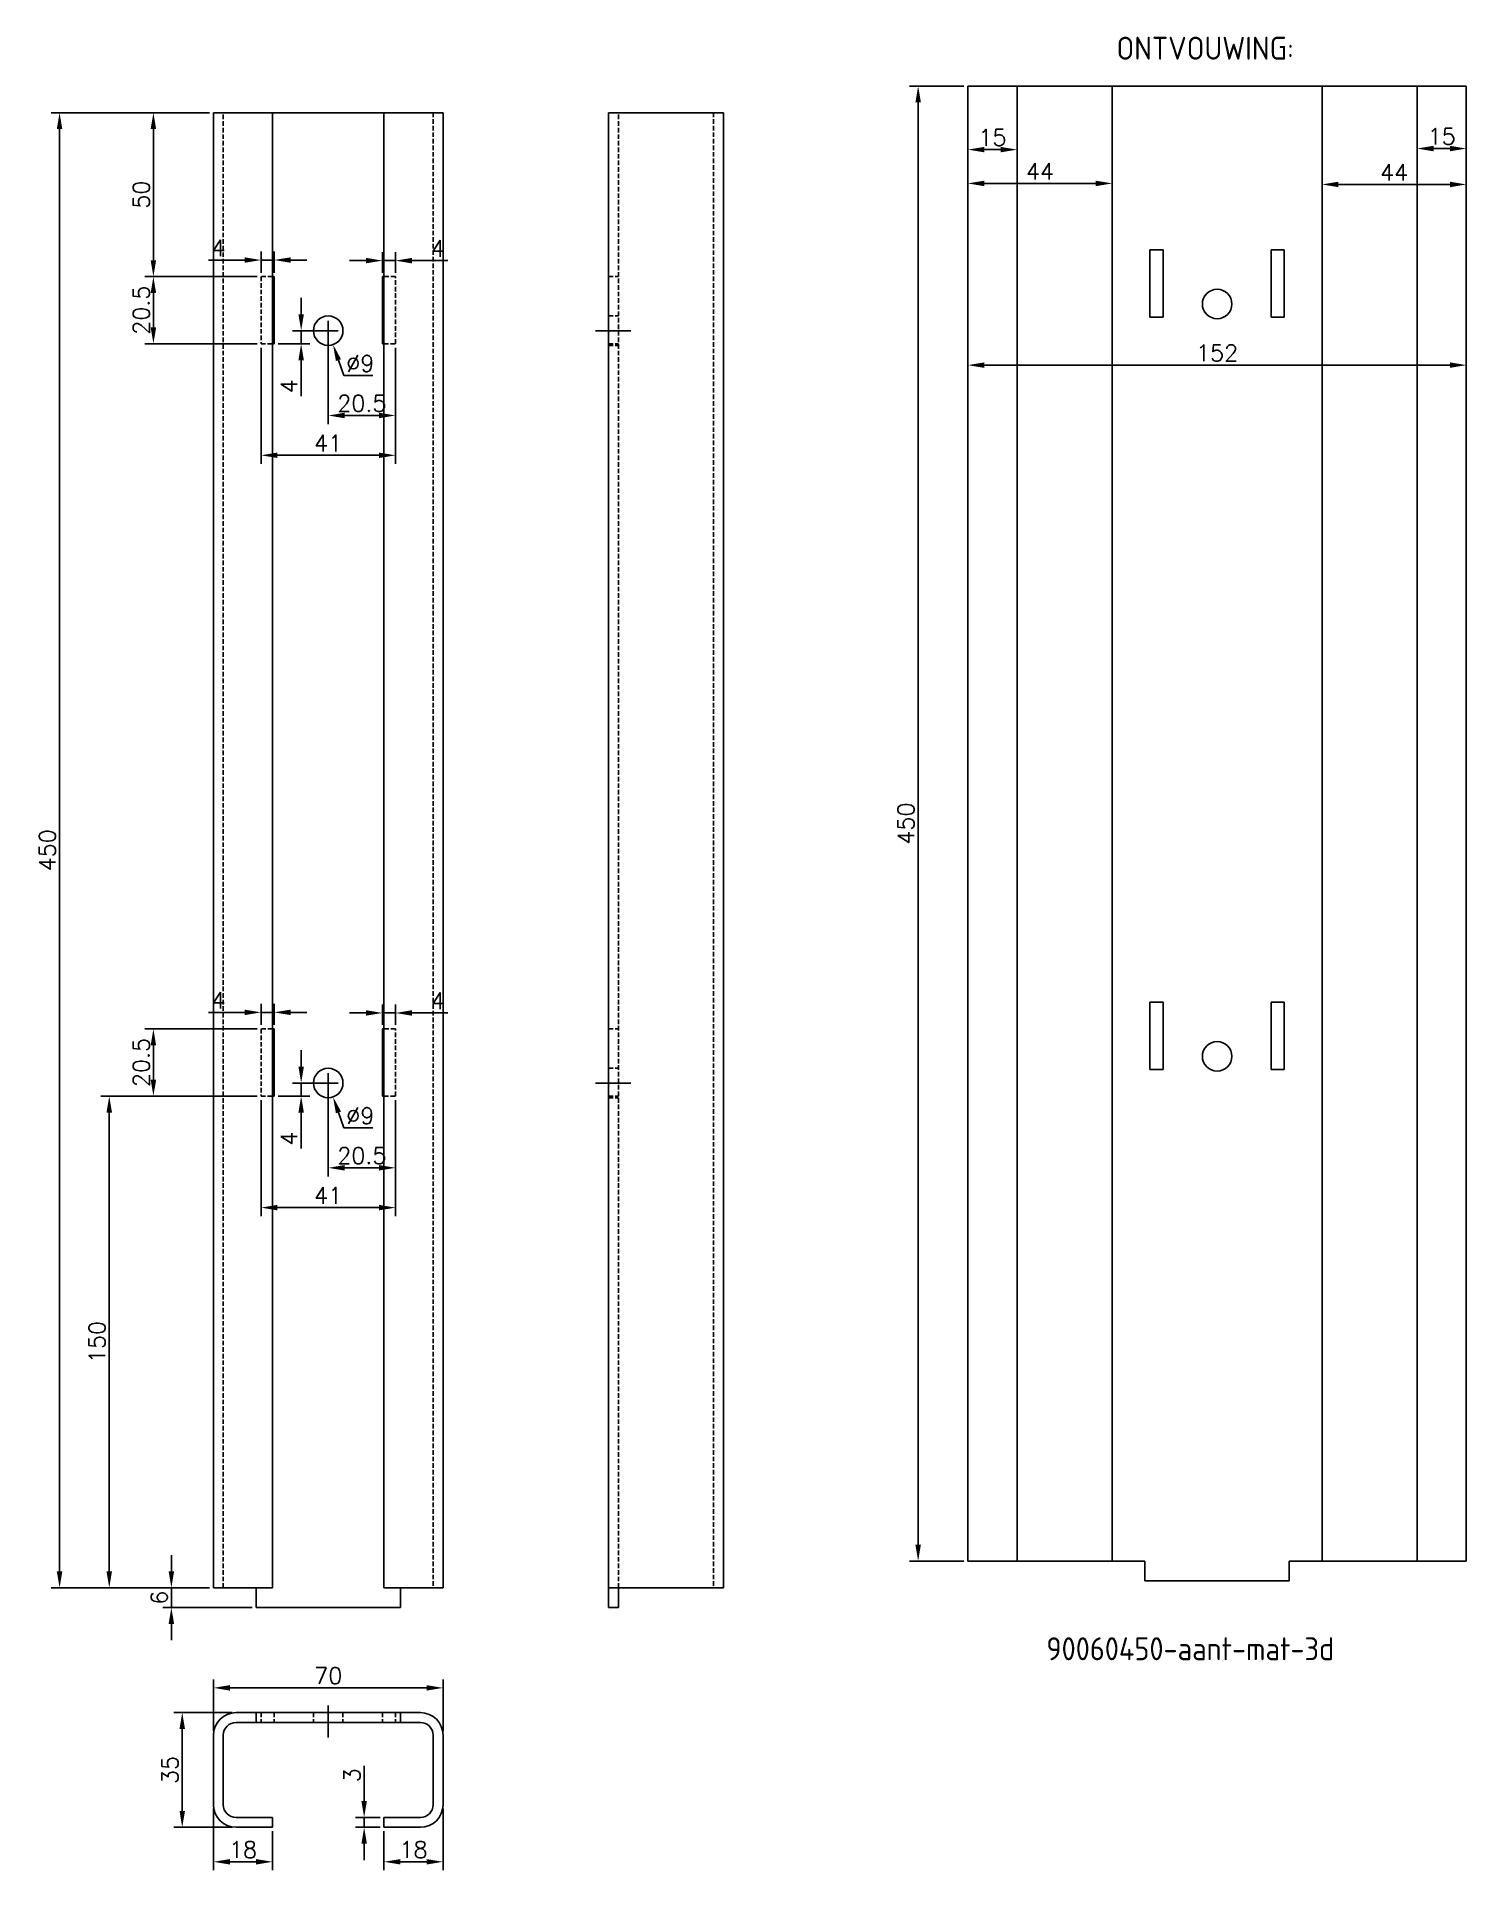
# Model space of a CAD drawing. Extents: x 3843 to 4279, y 414 to 974.
import ezdxf

# ---------------------------------------------------------------- set-up
doc = ezdxf.new("R2010")
doc.units = 0
doc.linetypes.add('Aslijn', pattern=[28.575, 19.05, -3.175, 3.175, -3.175])
doc.linetypes.add('Streeplijn', pattern=[10, 7, -3])
doc.layers.get('DEFPOINTS').update_dxf_attribs({"linetype": 'CONTINUOUS'})
for name, color, linetype in [('50VOL', 13, 'CONTINUOUS'), ('70VOL', 5, 'CONTINUOUS'), ('7A', 4, 'Aslijn'), ('AM_3', 6, 'Streeplijn'), ('BRANDLIJN', 93, 'CONTINUOUS')]:
    doc.layers.add(name, color=color, linetype=linetype)
doc.styles.add('ROMANS', font='romans.shx')
doc.styles.get("Standard").update_dxf_attribs({"font": 'isocp.shx'})
doc.dimstyles.new('1_OP_02$0', dxfattribs={"dimscale": 2, "dimtxt": 2.5, "dimasz": 2.5, "dimexe": 1.3, "dimexo": 0.6, "dimgap": 0.6, "dimtad": 1, "dimdec": 1, "dimdsep": 46, "dimtxsty": 'ROMANS', "dimcen": -1.5, "dimclrd": 150, "dimclre": 150, "dimclrt": 5, "dimadec": 0, "dimazin": 0, "dimtfac": 1, "dimtdec": 1, "dimtmove": 0, "dimatfit": 3, "dimfxl": 0, "dimtolj": 1, "dimtzin": 0, "dimarcsym": 0})
doc.dimstyles.new('1_OP_02$3', dxfattribs={"dimscale": 2, "dimtxt": 2.5, "dimasz": 2.5, "dimexe": 1.3, "dimexo": 0.6, "dimgap": 0.6, "dimtad": 1, "dimtoh": 1, "dimdec": 1, "dimdsep": 46, "dimtxsty": 'ROMANS', "dimcen": -1.5, "dimclrd": 150, "dimclre": 150, "dimclrt": 5, "dimadec": 0, "dimazin": 0, "dimtfac": 1, "dimtdec": 1, "dimtofl": 0, "dimtmove": 0, "dimatfit": 0, "dimfxl": 0, "dimtolj": 1, "dimtzin": 0, "dimarcsym": 0})

# ---------------------------------------------------------------- blocks, each defined once
blk = doc.blocks.new('*D0')
at = {"layer": '70VOL', "color": 150, "lineweight": -2}
for p, q in [((3897.3, 456.6), (3897.3, 472.44)), ((3967.3, 456.6), (3967.3, 472.44)), ((3902.3, 469.84), (3962.3, 469.84))]:
    blk.add_line(p, q, dxfattribs=at)
at = {"layer": '70VOL', "color": 150}
for points in [[(3902.3, 470.67), (3902.3, 469), (3897.3, 469.84)], [(3962.3, 470.67), (3962.3, 469), (3967.3, 469.84)]]:
    blk.add_solid(points, dxfattribs=at)
at = {"layer": 'DEFPOINTS', "color": 0}
for p in [(3967.3, 469.84), (3897.3, 455.4), (3967.3, 455.4)]:
    blk.add_point(p, dxfattribs=at)
at = {"layer": '70VOL', "color": 5, "insert": (3932.3, 473.54), "char_height": 5, "attachment_point": 5, "style": 'ROMANS'}
blk.add_mtext('\\A1;70', dxfattribs=at)
blk = doc.blocks.new('*D1')
at = {"layer": '70VOL', "color": 150, "lineweight": -2}
for p, q in [((3903, 462.3), (3885.17, 462.3)), ((3887.77, 457.3), (3887.77, 432.3)), ((3903, 427.3), (3885.17, 427.3))]:
    blk.add_line(p, q, dxfattribs=at)
at = {"layer": '70VOL', "color": 150}
for points in [[(3886.94, 457.3), (3888.61, 457.3), (3887.77, 462.3)], [(3886.94, 432.3), (3888.61, 432.3), (3887.77, 427.3)]]:
    blk.add_solid(points, dxfattribs=at)
at = {"layer": 'DEFPOINTS', "color": 0}
for p in [(3904.2, 462.3), (3887.77, 427.3), (3904.2, 427.3)]:
    blk.add_point(p, dxfattribs=at)
at = {"layer": '70VOL', "color": 5, "insert": (3884.07, 444.8), "char_height": 5, "attachment_point": 5, "rotation": 90, "style": 'ROMANS'}
blk.add_mtext('\\A1;35', dxfattribs=at)
blk = doc.blocks.new('*D2')
at = {"layer": '70VOL', "color": 150, "lineweight": -2}
for p, q in [((3897.3, 433), (3897.3, 414.18)), ((3915.3, 426.1), (3915.3, 414.18)), ((3902.3, 416.78), (3910.3, 416.78))]:
    blk.add_line(p, q, dxfattribs=at)
at = {"layer": '70VOL', "color": 150}
for points in [[(3902.3, 417.61), (3902.3, 415.95), (3897.3, 416.78)], [(3910.3, 417.61), (3910.3, 415.95), (3915.3, 416.78)]]:
    blk.add_solid(points, dxfattribs=at)
at = {"layer": 'DEFPOINTS', "color": 0}
for p in [(3897.3, 434.2), (3915.3, 427.3), (3915.3, 416.78)]:
    blk.add_point(p, dxfattribs=at)
at = {"layer": '70VOL', "color": 5, "insert": (3906.3, 420.48), "char_height": 5, "attachment_point": 5, "style": 'ROMANS'}
blk.add_mtext('\\A1;18', dxfattribs=at)
blk = doc.blocks.new('*D3')
at = {"layer": '70VOL', "color": 150, "lineweight": -2}
for p, q in [((3967.3, 433), (3967.3, 414.18)), ((3949.3, 426.1), (3949.3, 414.18)), ((3954.3, 416.78), (3962.3, 416.78))]:
    blk.add_line(p, q, dxfattribs=at)
at = {"layer": '70VOL', "color": 150}
for points in [[(3954.3, 417.61), (3954.3, 415.95), (3949.3, 416.78)], [(3962.3, 417.61), (3962.3, 415.95), (3967.3, 416.78)]]:
    blk.add_solid(points, dxfattribs=at)
at = {"layer": 'DEFPOINTS', "color": 0}
for p in [(3967.3, 434.2), (3949.3, 427.3), (3967.3, 416.78)]:
    blk.add_point(p, dxfattribs=at)
at = {"layer": '70VOL', "color": 5, "insert": (3958.3, 420.48), "char_height": 5, "attachment_point": 5, "style": 'ROMANS'}
blk.add_mtext('\\A1;18', dxfattribs=at)
blk = doc.blocks.new('*D4')
at = {"layer": '70VOL', "color": 150, "lineweight": -2}
for p, q in [((3943.25, 435.3), (3943.25, 446.03)), ((3948.1, 430.3), (3940.65, 430.3)), ((3948.1, 427.3), (3940.65, 427.3)), ((3943.25, 427.3), (3943.25, 430.3)), ((3943.25, 422.3), (3943.25, 417.3))]:
    blk.add_line(p, q, dxfattribs=at)
at = {"layer": '70VOL', "color": 150}
for points in [[(3942.42, 435.3), (3944.08, 435.3), (3943.25, 430.3)], [(3942.42, 422.3), (3944.08, 422.3), (3943.25, 427.3)]]:
    blk.add_solid(points, dxfattribs=at)
at = {"layer": 'DEFPOINTS', "color": 0}
for p in [(3943.25, 430.3), (3949.3, 430.3), (3949.3, 427.3)]:
    blk.add_point(p, dxfattribs=at)
at = {"layer": '70VOL', "color": 5, "insert": (3939.55, 443.16), "char_height": 5, "attachment_point": 5, "rotation": 90, "style": 'ROMANS'}
blk.add_mtext('\\A1;3', dxfattribs=at)
blk = doc.blocks.new('*D5')
at = {"layer": '70VOL', "color": 150, "lineweight": -2}
for p, q in [((3929.3, 883.85), (3935.3, 883.85)), ((3932.3, 880.85), (3932.3, 886.85)), ((3935.42, 874.88), (3937.05, 870.15)), ((3937.05, 870.15), (3945.87, 870.15))]:
    blk.add_line(p, q, dxfattribs=at)
at = {"layer": '70VOL', "color": 150}
blk.add_solid([(3936.2, 875.15), (3934.63, 874.6), (3933.78, 879.6)], dxfattribs=at)
at = {"layer": 'DEFPOINTS', "color": 0}
for p in [(3930.83, 888.1), (3933.78, 879.6)]:
    blk.add_point(p, dxfattribs=at)
at = {"layer": '70VOL', "color": 5, "insert": (3942.06, 873.85), "char_height": 5, "attachment_point": 5, "style": 'ROMANS'}
blk.add_mtext('\\A1;∅9', dxfattribs=at)
blk = doc.blocks.new('*D6')
at = {"layer": '70VOL', "color": 150, "lineweight": -2}
for p, q in [((3932.3, 882.65), (3932.3, 855.38)), ((3952.8, 878.65), (3952.8, 855.38)), ((3937.3, 857.98), (3947.8, 857.98))]:
    blk.add_line(p, q, dxfattribs=at)
at = {"layer": '70VOL', "color": 150}
for points in [[(3937.3, 858.82), (3937.3, 857.15), (3932.3, 857.98)], [(3947.8, 858.82), (3947.8, 857.15), (3952.8, 857.98)]]:
    blk.add_solid(points, dxfattribs=at)
at = {"layer": 'DEFPOINTS', "color": 0}
for p in [(3932.3, 883.85), (3952.8, 879.85), (3952.8, 857.98)]:
    blk.add_point(p, dxfattribs=at)
at = {"layer": '70VOL', "color": 5, "insert": (3942.55, 861.68), "char_height": 5, "attachment_point": 5, "style": 'ROMANS'}
blk.add_mtext('\\A1;20.5', dxfattribs=at)
blk = doc.blocks.new('*D7')
at = {"layer": '70VOL', "color": 150, "lineweight": -2}
for p, q in [((3911.8, 878.65), (3911.8, 843.24)), ((3952.8, 878.65), (3952.8, 843.24)), ((3947.8, 845.84), (3916.8, 845.84))]:
    blk.add_line(p, q, dxfattribs=at)
at = {"layer": '70VOL', "color": 150}
for points in [[(3916.8, 846.68), (3916.8, 845.01), (3911.8, 845.84)], [(3947.8, 846.68), (3947.8, 845.01), (3952.8, 845.84)]]:
    blk.add_solid(points, dxfattribs=at)
at = {"layer": 'DEFPOINTS', "color": 0}
for p in [(3911.8, 879.85), (3952.8, 879.85), (3911.8, 845.84)]:
    blk.add_point(p, dxfattribs=at)
at = {"layer": '70VOL', "color": 5, "insert": (3932.3, 849.54), "char_height": 5, "attachment_point": 5, "style": 'ROMANS'}
blk.add_mtext('\\A1;41', dxfattribs=at)
blk = doc.blocks.new('*D8')
at = {"layer": '70VOL', "color": 150, "lineweight": -2}
for p, q in [((3911.8, 901.55), (3911.8, 908)), ((3915.8, 901.55), (3915.8, 908)), ((3906.8, 905.4), (3895.83, 905.4)), ((3915.8, 905.4), (3911.8, 905.4)), ((3920.8, 905.4), (3925.8, 905.4))]:
    blk.add_line(p, q, dxfattribs=at)
at = {"layer": '70VOL', "color": 150}
for points in [[(3906.8, 906.23), (3906.8, 904.57), (3911.8, 905.4)], [(3920.8, 906.23), (3920.8, 904.57), (3915.8, 905.4)]]:
    blk.add_solid(points, dxfattribs=at)
at = {"layer": 'DEFPOINTS', "color": 0}
for p in [(3911.8, 905.4), (3911.8, 900.35), (3915.8, 900.35)]:
    blk.add_point(p, dxfattribs=at)
at = {"layer": '70VOL', "color": 5, "insert": (3898.82, 909.1), "char_height": 5, "attachment_point": 5, "style": 'ROMANS'}
blk.add_mtext('\\A1;4', dxfattribs=at)
blk = doc.blocks.new('*D9')
at = {"layer": '70VOL', "color": 150, "lineweight": -2}
for p, q in [((3948.8, 901.55), (3948.8, 907.82)), ((3952.8, 901.55), (3952.8, 907.82)), ((3943.8, 905.22), (3938.8, 905.22)), ((3948.8, 905.22), (3952.8, 905.22)), ((3957.8, 905.22), (3968.78, 905.22))]:
    blk.add_line(p, q, dxfattribs=at)
at = {"layer": '70VOL', "color": 150}
for points in [[(3943.8, 906.06), (3943.8, 904.39), (3948.8, 905.22)], [(3957.8, 906.06), (3957.8, 904.39), (3952.8, 905.22)]]:
    blk.add_solid(points, dxfattribs=at)
at = {"layer": 'DEFPOINTS', "color": 0}
for p in [(3952.8, 905.22), (3948.8, 900.35), (3952.8, 900.35)]:
    blk.add_point(p, dxfattribs=at)
at = {"layer": '70VOL', "color": 5, "insert": (3965.79, 908.92), "char_height": 5, "attachment_point": 5, "style": 'ROMANS'}
blk.add_mtext('\\A1;4', dxfattribs=at)
blk = doc.blocks.new('*D10')
at = {"layer": '70VOL', "color": 150, "lineweight": -2}
for p, q in [((3910.6, 900.35), (3876.37, 900.35)), ((3878.97, 884.85), (3878.97, 895.35)), ((3910.6, 879.85), (3876.37, 879.85))]:
    blk.add_line(p, q, dxfattribs=at)
at = {"layer": '70VOL', "color": 150}
for points in [[(3878.14, 895.35), (3879.81, 895.35), (3878.97, 900.35)], [(3878.14, 884.85), (3879.81, 884.85), (3878.97, 879.85)]]:
    blk.add_solid(points, dxfattribs=at)
at = {"layer": 'DEFPOINTS', "color": 0}
for p in [(3878.97, 900.35), (3911.8, 900.35), (3911.8, 879.85)]:
    blk.add_point(p, dxfattribs=at)
at = {"layer": '70VOL', "color": 5, "insert": (3875.27, 890.1), "char_height": 5, "attachment_point": 5, "rotation": 90, "style": 'ROMANS'}
blk.add_mtext('\\A1;20.5', dxfattribs=at)
blk = doc.blocks.new('*D11')
at = {"layer": '70VOL', "color": 150, "lineweight": -2}
for p, q in [((3924.04, 888.85), (3924.04, 893.85)), ((3931.1, 883.85), (3921.44, 883.85)), ((3924.04, 883.85), (3924.04, 879.85)), ((3917, 879.85), (3926.64, 879.85)), ((3924.04, 874.85), (3924.04, 863.88))]:
    blk.add_line(p, q, dxfattribs=at)
at = {"layer": '70VOL', "color": 150}
for points in [[(3923.21, 888.85), (3924.87, 888.85), (3924.04, 883.85)], [(3923.21, 874.85), (3924.87, 874.85), (3924.04, 879.85)]]:
    blk.add_solid(points, dxfattribs=at)
at = {"layer": 'DEFPOINTS', "color": 0}
for p in [(3932.3, 883.85), (3915.8, 879.85), (3924.04, 879.85)]:
    blk.add_point(p, dxfattribs=at)
at = {"layer": '70VOL', "color": 5, "insert": (3920.34, 866.87), "char_height": 5, "attachment_point": 5, "rotation": 90, "style": 'ROMANS'}
blk.add_mtext('\\A1;4', dxfattribs=at)
blk = doc.blocks.new('*D12')
at = {"layer": '70VOL', "color": 150, "lineweight": -2}
for p, q in [((3932.3, 651.35), (3932.3, 657.35)), ((3929.3, 654.35), (3935.3, 654.35)), ((3935.42, 645.38), (3937.05, 640.65)), ((3937.05, 640.65), (3945.87, 640.65))]:
    blk.add_line(p, q, dxfattribs=at)
at = {"layer": '70VOL', "color": 150}
blk.add_solid([(3936.2, 645.65), (3934.63, 645.1), (3933.78, 650.1)], dxfattribs=at)
at = {"layer": 'DEFPOINTS', "color": 0}
for p in [(3930.83, 658.6), (3933.78, 650.1)]:
    blk.add_point(p, dxfattribs=at)
at = {"layer": '70VOL', "color": 5, "insert": (3942.06, 644.35), "char_height": 5, "attachment_point": 5, "style": 'ROMANS'}
blk.add_mtext('\\A1;∅9', dxfattribs=at)
blk = doc.blocks.new('*D13')
at = {"layer": '70VOL', "color": 150, "lineweight": -2}
for p, q in [((3932.3, 653.15), (3932.3, 625.88)), ((3952.8, 649.15), (3952.8, 625.88)), ((3937.3, 628.48), (3947.8, 628.48))]:
    blk.add_line(p, q, dxfattribs=at)
at = {"layer": '70VOL', "color": 150}
for points in [[(3937.3, 629.32), (3937.3, 627.65), (3932.3, 628.48)], [(3947.8, 629.32), (3947.8, 627.65), (3952.8, 628.48)]]:
    blk.add_solid(points, dxfattribs=at)
at = {"layer": 'DEFPOINTS', "color": 0}
for p in [(3932.3, 654.35), (3952.8, 650.35), (3952.8, 628.48)]:
    blk.add_point(p, dxfattribs=at)
at = {"layer": '70VOL', "color": 5, "insert": (3942.55, 632.18), "char_height": 5, "attachment_point": 5, "style": 'ROMANS'}
blk.add_mtext('\\A1;20.5', dxfattribs=at)
blk = doc.blocks.new('*D14')
at = {"layer": '70VOL', "color": 150, "lineweight": -2}
for p, q in [((3911.8, 649.15), (3911.8, 613.74)), ((3952.8, 649.15), (3952.8, 613.74)), ((3947.8, 616.34), (3916.8, 616.34))]:
    blk.add_line(p, q, dxfattribs=at)
at = {"layer": '70VOL', "color": 150}
for points in [[(3916.8, 617.18), (3916.8, 615.51), (3911.8, 616.34)], [(3947.8, 617.18), (3947.8, 615.51), (3952.8, 616.34)]]:
    blk.add_solid(points, dxfattribs=at)
at = {"layer": 'DEFPOINTS', "color": 0}
for p in [(3911.8, 650.35), (3952.8, 650.35), (3911.8, 616.34)]:
    blk.add_point(p, dxfattribs=at)
at = {"layer": '70VOL', "color": 5, "insert": (3932.3, 620.04), "char_height": 5, "attachment_point": 5, "style": 'ROMANS'}
blk.add_mtext('\\A1;41', dxfattribs=at)
blk = doc.blocks.new('*D15')
at = {"layer": '70VOL', "color": 150, "lineweight": -2}
for p, q in [((3911.8, 672.05), (3911.8, 678.5)), ((3915.8, 672.05), (3915.8, 678.5)), ((3906.8, 675.9), (3895.83, 675.9)), ((3915.8, 675.9), (3911.8, 675.9)), ((3920.8, 675.9), (3925.8, 675.9))]:
    blk.add_line(p, q, dxfattribs=at)
at = {"layer": '70VOL', "color": 150}
for points in [[(3906.8, 676.73), (3906.8, 675.07), (3911.8, 675.9)], [(3920.8, 676.73), (3920.8, 675.07), (3915.8, 675.9)]]:
    blk.add_solid(points, dxfattribs=at)
at = {"layer": 'DEFPOINTS', "color": 0}
for p in [(3911.8, 675.9), (3911.8, 670.85), (3915.8, 670.85)]:
    blk.add_point(p, dxfattribs=at)
at = {"layer": '70VOL', "color": 5, "insert": (3898.82, 679.6), "char_height": 5, "attachment_point": 5, "style": 'ROMANS'}
blk.add_mtext('\\A1;4', dxfattribs=at)
blk = doc.blocks.new('*D16')
at = {"layer": '70VOL', "color": 150, "lineweight": -2}
for p, q in [((3948.8, 672.05), (3948.8, 678.32)), ((3952.8, 672.05), (3952.8, 678.32)), ((3943.8, 675.72), (3938.8, 675.72)), ((3948.8, 675.72), (3952.8, 675.72)), ((3957.8, 675.72), (3968.78, 675.72))]:
    blk.add_line(p, q, dxfattribs=at)
at = {"layer": '70VOL', "color": 150}
for points in [[(3943.8, 676.56), (3943.8, 674.89), (3948.8, 675.72)], [(3957.8, 676.56), (3957.8, 674.89), (3952.8, 675.72)]]:
    blk.add_solid(points, dxfattribs=at)
at = {"layer": 'DEFPOINTS', "color": 0}
for p in [(3952.8, 675.72), (3948.8, 670.85), (3952.8, 670.85)]:
    blk.add_point(p, dxfattribs=at)
at = {"layer": '70VOL', "color": 5, "insert": (3965.79, 679.42), "char_height": 5, "attachment_point": 5, "style": 'ROMANS'}
blk.add_mtext('\\A1;4', dxfattribs=at)
blk = doc.blocks.new('*D17')
at = {"layer": '70VOL', "color": 150, "lineweight": -2}
for p, q in [((3910.6, 670.85), (3876.37, 670.85)), ((3878.97, 655.35), (3878.97, 665.85)), ((3910.6, 650.35), (3876.37, 650.35))]:
    blk.add_line(p, q, dxfattribs=at)
at = {"layer": '70VOL', "color": 150}
for points in [[(3878.14, 665.85), (3879.81, 665.85), (3878.97, 670.85)], [(3878.14, 655.35), (3879.81, 655.35), (3878.97, 650.35)]]:
    blk.add_solid(points, dxfattribs=at)
at = {"layer": 'DEFPOINTS', "color": 0}
for p in [(3878.97, 670.85), (3911.8, 670.85), (3911.8, 650.35)]:
    blk.add_point(p, dxfattribs=at)
at = {"layer": '70VOL', "color": 5, "insert": (3875.27, 660.6), "char_height": 5, "attachment_point": 5, "rotation": 90, "style": 'ROMANS'}
blk.add_mtext('\\A1;20.5', dxfattribs=at)
blk = doc.blocks.new('*D18')
at = {"layer": '70VOL', "color": 150, "lineweight": -2}
for p, q in [((3924.04, 659.35), (3924.04, 664.35)), ((3917, 650.35), (3926.64, 650.35)), ((3931.1, 654.35), (3921.44, 654.35)), ((3924.04, 654.35), (3924.04, 650.35)), ((3924.04, 645.35), (3924.04, 634.38))]:
    blk.add_line(p, q, dxfattribs=at)
at = {"layer": '70VOL', "color": 150}
for points in [[(3923.21, 659.35), (3924.87, 659.35), (3924.04, 654.35)], [(3923.21, 645.35), (3924.87, 645.35), (3924.04, 650.35)]]:
    blk.add_solid(points, dxfattribs=at)
at = {"layer": 'DEFPOINTS', "color": 0}
for p in [(3915.8, 650.35), (3924.04, 650.35), (3932.3, 654.35)]:
    blk.add_point(p, dxfattribs=at)
at = {"layer": '70VOL', "color": 5, "insert": (3920.34, 637.37), "char_height": 5, "attachment_point": 5, "rotation": 90, "style": 'ROMANS'}
blk.add_mtext('\\A1;4', dxfattribs=at)
blk = doc.blocks.new('*D19')
at = {"layer": '70VOL', "color": 150, "lineweight": -2}
for p, q in [((3884.45, 505.35), (3884.45, 510.35)), ((3896.1, 500.35), (3881.85, 500.35)), ((3884.45, 500.35), (3884.45, 494.35)), ((3909.1, 494.35), (3881.85, 494.35)), ((3884.45, 489.35), (3884.45, 484.35))]:
    blk.add_line(p, q, dxfattribs=at)
at = {"layer": '70VOL', "color": 150}
for points in [[(3883.62, 505.35), (3885.28, 505.35), (3884.45, 500.35)], [(3883.62, 489.35), (3885.28, 489.35), (3884.45, 494.35)]]:
    blk.add_solid(points, dxfattribs=at)
at = {"layer": 'DEFPOINTS', "color": 0}
for p in [(3897.3, 500.35), (3884.45, 494.35), (3910.3, 494.35)]:
    blk.add_point(p, dxfattribs=at)
at = {"layer": '70VOL', "color": 5, "insert": (3880.75, 497.35), "char_height": 5, "attachment_point": 5, "rotation": 90, "style": 'ROMANS'}
blk.add_mtext('\\A1;6', dxfattribs=at)
blk = doc.blocks.new('*D20')
at = {"layer": '70VOL', "color": 150, "lineweight": -2}
for p, q in [((3896.1, 950.35), (3847.76, 950.35)), ((3850.36, 505.35), (3850.36, 945.35)), ((3896.1, 500.35), (3847.76, 500.35))]:
    blk.add_line(p, q, dxfattribs=at)
at = {"layer": '70VOL', "color": 150}
for points in [[(3849.52, 945.35), (3851.19, 945.35), (3850.36, 950.35)], [(3849.52, 505.35), (3851.19, 505.35), (3850.36, 500.35)]]:
    blk.add_solid(points, dxfattribs=at)
at = {"layer": 'DEFPOINTS', "color": 0}
for p in [(3850.36, 950.35), (3897.3, 950.35), (3897.3, 500.35)]:
    blk.add_point(p, dxfattribs=at)
at = {"layer": '70VOL', "color": 5, "insert": (3846.66, 725.35), "char_height": 5, "attachment_point": 5, "rotation": 90, "style": 'ROMANS'}
blk.add_mtext('\\A1;450', dxfattribs=at)
blk = doc.blocks.new('*D21')
at = {"layer": '70VOL', "color": 150, "lineweight": -2}
for p, q in [((3910.6, 650.35), (3862.91, 650.35)), ((3865.51, 505.35), (3865.51, 645.35)), ((3896.1, 500.35), (3862.91, 500.35))]:
    blk.add_line(p, q, dxfattribs=at)
at = {"layer": '70VOL', "color": 150}
for points in [[(3864.68, 645.35), (3866.35, 645.35), (3865.51, 650.35)], [(3864.68, 505.35), (3866.35, 505.35), (3865.51, 500.35)]]:
    blk.add_solid(points, dxfattribs=at)
at = {"layer": 'DEFPOINTS', "color": 0}
for p in [(3865.51, 650.35), (3911.8, 650.35), (3897.3, 500.35)]:
    blk.add_point(p, dxfattribs=at)
at = {"layer": '70VOL', "color": 5, "insert": (3861.81, 575.35), "char_height": 5, "attachment_point": 5, "rotation": 90, "style": 'ROMANS'}
blk.add_mtext('\\A1;150', dxfattribs=at)
blk = doc.blocks.new('*D22')
at = {"layer": '70VOL', "color": 150, "lineweight": -2}
for p, q in [((3896.1, 950.35), (3876.37, 950.35)), ((3878.97, 905.35), (3878.97, 945.35)), ((3910.6, 900.35), (3876.37, 900.35))]:
    blk.add_line(p, q, dxfattribs=at)
at = {"layer": '70VOL', "color": 150}
for points in [[(3878.14, 945.35), (3879.81, 945.35), (3878.97, 950.35)], [(3878.14, 905.35), (3879.81, 905.35), (3878.97, 900.35)]]:
    blk.add_solid(points, dxfattribs=at)
at = {"layer": 'DEFPOINTS', "color": 0}
for p in [(3878.97, 950.35), (3897.3, 950.35), (3911.8, 900.35)]:
    blk.add_point(p, dxfattribs=at)
at = {"layer": '70VOL', "color": 5, "insert": (3875.27, 925.35), "char_height": 5, "attachment_point": 5, "rotation": 90, "style": 'ROMANS'}
blk.add_mtext('\\A1;50', dxfattribs=at)
blk = doc.blocks.new('*D23')
at = {"layer": '70VOL', "color": 150, "lineweight": -2}
for p, q in [((4127.38, 957.29), (4127.38, 936.49)), ((4142.38, 957.29), (4142.38, 936.49)), ((4132.38, 939.09), (4137.38, 939.09))]:
    blk.add_line(p, q, dxfattribs=at)
at = {"layer": '70VOL', "color": 150}
for points in [[(4132.38, 939.92), (4132.38, 938.26), (4127.38, 939.09)], [(4137.38, 939.92), (4137.38, 938.26), (4142.38, 939.09)]]:
    blk.add_solid(points, dxfattribs=at)
at = {"layer": 'DEFPOINTS', "color": 0}
for p in [(4127.38, 958.49), (4142.38, 958.49), (4142.38, 939.09)]:
    blk.add_point(p, dxfattribs=at)
at = {"layer": '70VOL', "color": 5, "insert": (4134.88, 942.79), "char_height": 5, "attachment_point": 5, "style": 'ROMANS'}
blk.add_mtext('\\A1;15', dxfattribs=at)
blk = doc.blocks.new('*D24')
at = {"layer": '70VOL', "color": 150, "lineweight": -2}
for p, q in [((4127.38, 957.29), (4127.38, 926.18)), ((4171.39, 957.29), (4171.39, 926.18)), ((4132.38, 928.78), (4166.39, 928.78))]:
    blk.add_line(p, q, dxfattribs=at)
at = {"layer": '70VOL', "color": 150}
for points in [[(4132.38, 929.61), (4132.38, 927.94), (4127.38, 928.78)], [(4166.39, 929.61), (4166.39, 927.94), (4171.39, 928.78)]]:
    blk.add_solid(points, dxfattribs=at)
at = {"layer": 'DEFPOINTS', "color": 0}
for p in [(4127.38, 958.49), (4171.39, 958.49), (4171.39, 928.78)]:
    blk.add_point(p, dxfattribs=at)
at = {"layer": '70VOL', "color": 5, "insert": (4149.38, 932.48), "char_height": 5, "attachment_point": 5, "style": 'ROMANS'}
blk.add_mtext('\\A1;44', dxfattribs=at)
blk = doc.blocks.new('*D25')
at = {"layer": '70VOL', "color": 150, "lineweight": -2}
for p, q in [((4264.39, 957.29), (4264.39, 936.81)), ((4279.4, 957.29), (4279.4, 936.81)), ((4274.4, 939.41), (4269.39, 939.41))]:
    blk.add_line(p, q, dxfattribs=at)
at = {"layer": '70VOL', "color": 150}
for points in [[(4269.39, 940.25), (4269.39, 938.58), (4264.39, 939.41)], [(4274.4, 940.25), (4274.4, 938.58), (4279.4, 939.41)]]:
    blk.add_solid(points, dxfattribs=at)
at = {"layer": 'DEFPOINTS', "color": 0}
for p in [(4264.39, 958.49), (4279.4, 958.49), (4264.39, 939.41)]:
    blk.add_point(p, dxfattribs=at)
at = {"layer": '70VOL', "color": 5, "insert": (4271.9, 943.11), "char_height": 5, "attachment_point": 5, "style": 'ROMANS'}
blk.add_mtext('\\A1;15', dxfattribs=at)
blk = doc.blocks.new('*D26')
at = {"layer": '70VOL', "color": 150, "lineweight": -2}
for p, q in [((4235.39, 957.29), (4235.39, 925.86)), ((4279.4, 957.29), (4279.4, 925.86)), ((4274.4, 928.46), (4240.39, 928.46))]:
    blk.add_line(p, q, dxfattribs=at)
at = {"layer": '70VOL', "color": 150}
for points in [[(4240.39, 929.29), (4240.39, 927.62), (4235.39, 928.46)], [(4274.4, 929.29), (4274.4, 927.62), (4279.4, 928.46)]]:
    blk.add_solid(points, dxfattribs=at)
at = {"layer": 'DEFPOINTS', "color": 0}
for p in [(4235.39, 958.49), (4279.4, 958.49), (4235.39, 928.46)]:
    blk.add_point(p, dxfattribs=at)
at = {"layer": '70VOL', "color": 5, "insert": (4257.39, 932.16), "char_height": 5, "attachment_point": 5, "style": 'ROMANS'}
blk.add_mtext('\\A1;44', dxfattribs=at)
blk = doc.blocks.new('*D27')
at = {"layer": '70VOL', "color": 150, "lineweight": -2}
for p, q in [((4127.38, 957.29), (4127.38, 870.75)), ((4279.4, 957.29), (4279.4, 870.75)), ((4274.4, 873.35), (4132.38, 873.35))]:
    blk.add_line(p, q, dxfattribs=at)
at = {"layer": '70VOL', "color": 150}
for points in [[(4132.38, 874.18), (4132.38, 872.51), (4127.38, 873.35)], [(4274.4, 874.18), (4274.4, 872.51), (4279.4, 873.35)]]:
    blk.add_solid(points, dxfattribs=at)
at = {"layer": 'DEFPOINTS', "color": 0}
for p in [(4127.38, 958.49), (4279.4, 958.49), (4127.38, 873.35)]:
    blk.add_point(p, dxfattribs=at)
at = {"layer": '70VOL', "color": 5, "insert": (4203.39, 877.05), "char_height": 5, "attachment_point": 5, "style": 'ROMANS'}
blk.add_mtext('\\A1;152', dxfattribs=at)
blk = doc.blocks.new('*D28')
at = {"layer": '70VOL', "color": 150, "lineweight": -2}
for p, q in [((4126.18, 958.49), (4109.61, 958.49)), ((4112.21, 953.49), (4112.21, 513.49)), ((4126.18, 508.49), (4109.61, 508.49))]:
    blk.add_line(p, q, dxfattribs=at)
at = {"layer": '70VOL', "color": 150}
for points in [[(4111.38, 953.49), (4113.05, 953.49), (4112.21, 958.49)], [(4111.38, 513.49), (4113.05, 513.49), (4112.21, 508.49)]]:
    blk.add_solid(points, dxfattribs=at)
at = {"layer": 'DEFPOINTS', "color": 0}
for p in [(4127.38, 958.49), (4112.21, 508.49), (4127.38, 508.49)]:
    blk.add_point(p, dxfattribs=at)
at = {"layer": '70VOL', "color": 5, "insert": (4108.51, 733.49), "char_height": 5, "attachment_point": 5, "rotation": 90, "style": 'ROMANS'}
blk.add_mtext('\\A1;450', dxfattribs=at)

msp = doc.modelspace()

# ---------------------------------------------------------------- linework, layer by layer
at = {"layer": '50VOL', "ltscale": 0.2}
for p, q in [((4127.38, 508.49), (4127.38, 958.49)), ((4127.38, 958.49), (4279.4, 958.49)), ((4127.38, 958.49), (4279.4, 958.49)), ((4142.38, 508.49), (4142.38, 958.49)), ((4171.39, 508.49), (4171.39, 958.49)), ((4235.39, 958.49), (4235.39, 508.49)), ((4264.39, 958.49), (4264.39, 508.49)), ((4279.4, 958.49), (4279.4, 508.49)), ((3897.3, 950.35), (3897.3, 500.35)), ((3900.31, 950.35), (3897.3, 950.35)), ((3915.3, 950.35), (3900.31, 950.35)), ((3949.3, 950.35), (3915.3, 950.35)), ((3915.3, 500.35), (3915.3, 950.35)), ((3964.3, 950.35), (3949.3, 950.35)), ((3949.3, 950.35), (3949.3, 500.35)), ((3964.3, 950.35), (3967.3, 950.35)), ((3967.3, 500.35), (3967.3, 950.35)), ((4017.82, 950.35), (4017.82, 500.35)), ((4020.82, 950.35), (4017.82, 950.35)), ((4049.82, 950.35), (4020.82, 950.35)), ((4052.82, 950.35), (4049.82, 950.35)), ((4052.82, 500.35), (4052.82, 950.35)), ((4186.89, 908.52), (4182.89, 908.52)), ((4182.89, 908.52), (4182.89, 887.99)), ((4186.89, 887.99), (4186.89, 908.52)), ((4223.89, 908.49), (4219.89, 908.49)), ((4219.89, 908.49), (4219.89, 887.99)), ((4223.89, 887.99), (4223.89, 908.49)), ((3915.8, 900.35), (3915.3, 900.35)), ((3915.8, 879.85), (3915.8, 900.35)), ((3948.8, 900.38), (3948.8, 879.85)), ((3949.3, 900.38), (3948.8, 900.38)), ((4182.89, 887.99), (4186.89, 887.99)), ((4219.89, 887.99), (4223.89, 887.99)), ((3915.3, 879.85), (3915.8, 879.85)), ((3948.8, 879.85), (3949.3, 879.85)), ((4182.89, 678.99), (4182.89, 658.49)), ((4186.89, 678.99), (4182.89, 678.99)), ((4186.89, 658.49), (4186.89, 678.99)), ((4223.89, 678.99), (4219.89, 678.99)), ((4219.89, 678.99), (4219.89, 658.49)), ((4223.89, 658.49), (4223.89, 678.99)), ((3915.8, 670.85), (3915.3, 670.85)), ((3915.8, 650.35), (3915.8, 670.85)), ((3949.3, 670.85), (3948.8, 670.85)), ((3948.8, 670.85), (3948.8, 650.35)), ((4182.89, 658.49), (4186.89, 658.49)), ((4219.89, 658.49), (4223.89, 658.49)), ((3915.3, 650.35), (3915.8, 650.35)), ((3948.8, 650.35), (3949.3, 650.35)), ((4181.39, 508.49), (4127.38, 508.49)), ((4181.39, 502.49), (4181.39, 508.49)), ((4279.4, 508.49), (4225.39, 508.49)), ((4225.39, 508.49), (4225.39, 502.49)), ((3900.31, 500.35), (3897.3, 500.35)), ((3900.31, 500.35), (3915.3, 500.35)), ((3910.3, 500.35), (3910.3, 494.35)), ((3949.3, 500.35), (3964.3, 500.35)), ((3954.3, 494.35), (3954.3, 500.35)), ((3964.3, 500.35), (3967.3, 500.35)), ((4020.82, 500.35), (4017.82, 500.35)), ((4017.82, 494.35), (4017.82, 500.35)), ((4020.82, 500.35), (4049.82, 500.35)), ((4020.82, 500.35), (4020.82, 494.35)), ((4052.82, 500.35), (4049.82, 500.35)), ((4225.39, 502.49), (4181.39, 502.49)), ((3910.3, 494.35), (3954.3, 494.35)), ((4017.82, 494.35), (4020.82, 494.35)), ((3910.3, 462.3), (3904.2, 462.3)), ((3904.2, 459.3), (3910.3, 459.3)), ((3954.3, 462.3), (3910.3, 462.3)), ((3910.3, 462.3), (3910.3, 459.3)), ((3910.3, 459.3), (3954.3, 459.3)), ((3960.4, 462.3), (3954.3, 462.3)), ((3954.3, 462.3), (3954.3, 459.3)), ((3954.3, 459.3), (3960.4, 459.3)), ((3897.3, 455.4), (3897.3, 434.2)), ((3900.3, 455.4), (3900.3, 434.2)), ((3964.3, 434.2), (3964.3, 455.4)), ((3967.3, 434.2), (3967.3, 455.4)), ((3904.2, 430.3), (3915.3, 430.3)), ((3904.2, 427.3), (3915.3, 427.3)), ((3915.3, 430.3), (3915.3, 427.3)), ((3949.3, 430.3), (3960.4, 430.3)), ((3949.3, 430.3), (3949.3, 427.3)), ((3949.3, 427.3), (3960.4, 427.3))]:
    msp.add_line(p, q, dxfattribs=at)
for centre in [(4203.39, 891.99), (3932.3, 883.85), (4203.39, 662.49), (3932.3, 654.35)]:
    msp.add_circle(centre, 4.5, dxfattribs=at)
for centre, radius, start, end in [((3904.2, 455.4), 6.9, 90, 180), ((3904.2, 455.4), 3.9, 90, 180), ((3960.4, 455.4), 6.9, 0, 90), ((3960.4, 455.4), 3.9, 0, 90), ((3904.2, 434.2), 6.9, 180, 270), ((3904.2, 434.2), 3.9, 180, 270), ((3960.4, 434.2), 3.9, 270, 0), ((3960.4, 434.2), 6.9, 270, 0)]:
    msp.add_arc(centre, radius, start, end, dxfattribs=at)
at = {"layer": '7A'}
for p, q in [((4013.86, 883.85), (4024.58, 883.85)), ((4013.86, 654.35), (4024.58, 654.35)), ((3932.3, 464.49), (3932.3, 454.72))]:
    msp.add_line(p, q, dxfattribs=at)
at = {"layer": 'AM_3', "ltscale": 0.2}
for p, q in [((3900.3, 500.35), (3900.3, 950.35)), ((3964.3, 950.35), (3964.3, 500.35)), ((4020.82, 500.35), (4020.82, 950.35)), ((4049.82, 950.35), (4049.82, 500.35)), ((3911.8, 900.35), (3911.8, 879.85)), ((3915.3, 900.35), (3911.8, 900.35)), ((3952.8, 900.38), (3949.3, 900.38)), ((3952.8, 879.85), (3952.8, 900.38)), ((4017.82, 900.38), (4020.82, 900.38)), ((4017.82, 900.35), (4020.82, 900.35)), ((4017.82, 888.35), (4020.82, 888.35)), ((3911.8, 879.85), (3915.3, 879.85)), ((3949.3, 879.85), (3952.8, 879.85)), ((4017.82, 879.85), (4020.82, 879.85)), ((4017.82, 879.35), (4020.82, 879.35)), ((3911.8, 670.85), (3911.8, 650.35)), ((3915.3, 670.85), (3911.8, 670.85)), ((3952.8, 670.85), (3949.3, 670.85)), ((3952.8, 650.35), (3952.8, 670.85)), ((4017.82, 670.85), (4020.82, 670.85)), ((4017.82, 658.85), (4020.82, 658.85)), ((3911.8, 650.35), (3915.3, 650.35)), ((3949.3, 650.35), (3952.8, 650.35)), ((4017.82, 650.35), (4020.82, 650.35)), ((4017.82, 649.85), (4020.82, 649.85)), ((3911.8, 462.3), (3911.8, 459.3)), ((3915.8, 462.3), (3915.8, 459.3)), ((3927.8, 462.3), (3927.8, 459.3)), ((3936.8, 462.3), (3936.8, 459.3)), ((3948.8, 462.3), (3948.8, 459.3)), ((3952.8, 462.3), (3952.8, 459.3))]:
    msp.add_line(p, q, dxfattribs=at)

# ---------------------------------------------------------------- texts
at = {"layer": '70VOL', "ltscale": 0.2}
msp.add_text('ONTVOUWING:', height=7, dxfattribs=at).set_placement((4172.7, 966.52, 10.81))
at = {"layer": 'BRANDLIJN', "ltscale": 0.2}
msp.add_text('90060450-aant-mat-3d', height=7, dxfattribs=at).set_placement((4151.33, 478.27, 10.81))

# ---------------------------------------------------------------- dimensions: what is measured, and where the dimension line sits
at = {"layer": '70VOL'}
for base, p1, p2, picture, middle in [((4112.21, 508.49), (4127.38, 958.49), (4127.38, 508.49), '*D28', (4108.51, 733.49)), ((3850.36, 950.35), (3897.3, 500.35), (3897.3, 950.35), '*D20', (3846.66, 725.35)), ((3878.97, 950.35), (3911.8, 900.35), (3897.3, 950.35), '*D22', (3875.27, 925.35)), ((3878.97, 900.35), (3911.8, 879.85), (3911.8, 900.35), '*D10', (3875.27, 890.1)), ((3924.04, 879.85), (3932.3, 883.85), (3915.8, 879.85), '*D11', (3920.34, 866.87)), ((3878.97, 670.85), (3911.8, 650.35), (3911.8, 670.85), '*D17', (3875.27, 660.6)), ((3924.04, 650.35), (3932.3, 654.35), (3915.8, 650.35), '*D18', (3920.34, 637.37)), ((3865.51, 650.35), (3897.3, 500.35), (3911.8, 650.35), '*D21', (3861.81, 575.35)), ((3884.45, 494.35), (3897.3, 500.35), (3910.3, 494.35), '*D19', (3880.75, 497.35)), ((3887.77, 427.3), (3904.2, 462.3), (3904.2, 427.3), '*D1', (3884.07, 444.8)), ((3943.25, 430.3), (3949.3, 427.3), (3949.3, 430.3), '*D4', (3939.55, 443.16))]:
    dim = msp.add_linear_dim(base=base, p1=p1, p2=p2, angle=90, dimstyle='1_OP_02$0', dxfattribs=at)
    dim.commit()
    dim.dimension.update_dxf_attribs({"geometry": picture, "text_midpoint": middle})
for base, p1, p2, picture, middle in [((4142.38, 939.09), (4127.38, 958.49), (4142.38, 958.49), '*D23', (4134.88, 942.79)), ((4171.39, 928.78), (4127.38, 958.49), (4171.39, 958.49), '*D24', (4149.38, 932.48)), ((4127.38, 873.35), (4279.4, 958.49), (4127.38, 958.49), '*D27', (4203.39, 877.05)), ((4235.39, 928.46), (4279.4, 958.49), (4235.39, 958.49), '*D26', (4257.39, 932.16)), ((4264.39, 939.41), (4279.4, 958.49), (4264.39, 958.49), '*D25', (4271.9, 943.11)), ((3911.8, 905.4), (3915.8, 900.35), (3911.8, 900.35), '*D8', (3898.82, 909.1)), ((3952.8, 905.22), (3948.8, 900.35), (3952.8, 900.35), '*D9', (3965.79, 908.92)), ((3952.8, 857.98), (3932.3, 883.85), (3952.8, 879.85), '*D6', (3942.55, 861.68)), ((3911.8, 845.84), (3952.8, 879.85), (3911.8, 879.85), '*D7', (3932.3, 849.54)), ((3911.8, 675.9), (3915.8, 670.85), (3911.8, 670.85), '*D15', (3898.82, 679.6)), ((3952.8, 675.72), (3948.8, 670.85), (3952.8, 670.85), '*D16', (3965.79, 679.42)), ((3911.8, 616.34), (3952.8, 650.35), (3911.8, 650.35), '*D14', (3932.3, 620.04)), ((3952.8, 628.48), (3932.3, 654.35), (3952.8, 650.35), '*D13', (3942.55, 632.18)), ((3967.3, 469.84), (3897.3, 455.4), (3967.3, 455.4), '*D0', (3932.3, 473.54)), ((3915.3, 416.78), (3897.3, 434.2), (3915.3, 427.3), '*D2', (3906.3, 420.48)), ((3967.3, 416.78), (3949.3, 427.3), (3967.3, 434.2), '*D3', (3958.3, 420.48))]:
    dim = msp.add_linear_dim(base=base, p1=p1, p2=p2, dimstyle='1_OP_02$0', dxfattribs=at)
    dim.commit()
    dim.dimension.update_dxf_attribs({"geometry": picture, "text_midpoint": middle})
for p1, p2, picture, middle in [((3930.83, 888.1), (3933.78, 879.6), '*D5', (3942.06, 870.15)), ((3930.83, 658.6), (3933.78, 650.1), '*D12', (3942.06, 640.65))]:
    dim = msp.add_diameter_dim_2p(p1=p1, p2=p2, dimstyle='1_OP_02$3', dxfattribs=at)
    dim.commit()
    dim.dimension.update_dxf_attribs({"geometry": picture, "text_midpoint": middle, "dimtype": 163})

doc.saveas('drawing.dxf')
